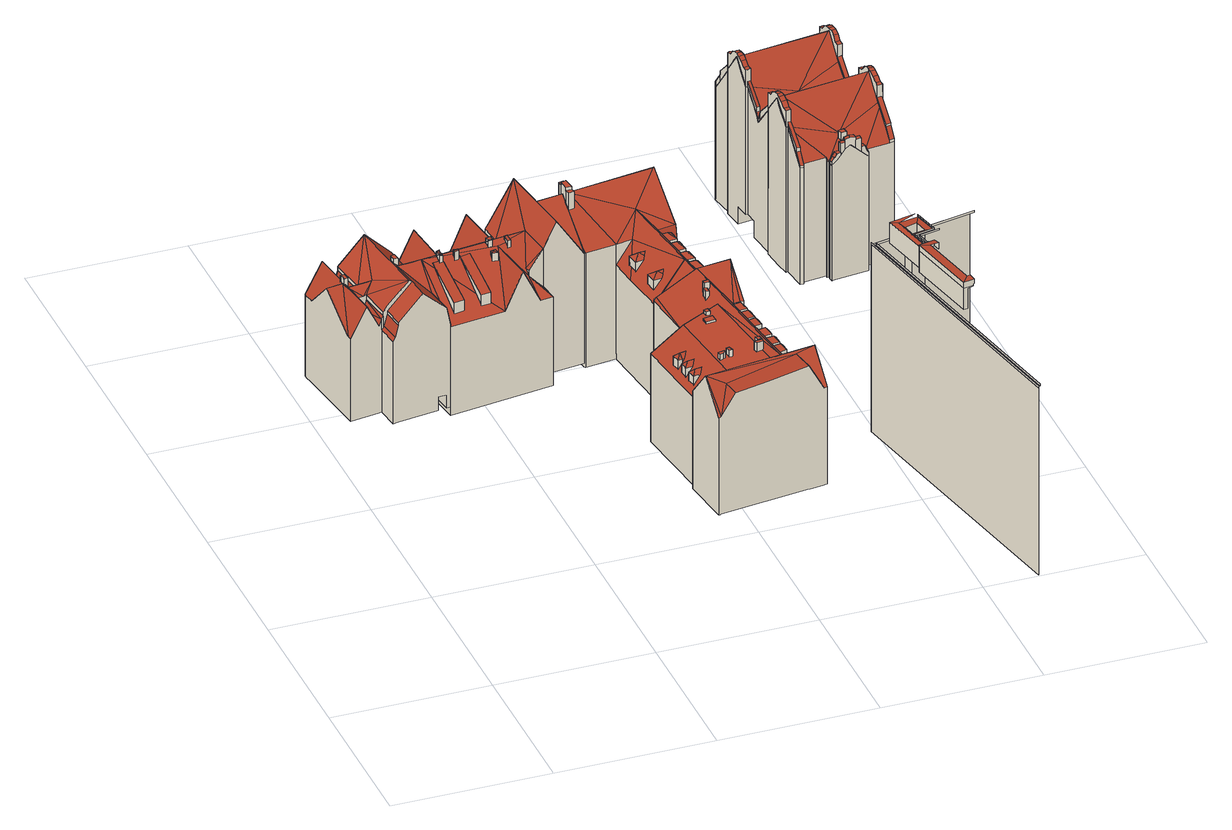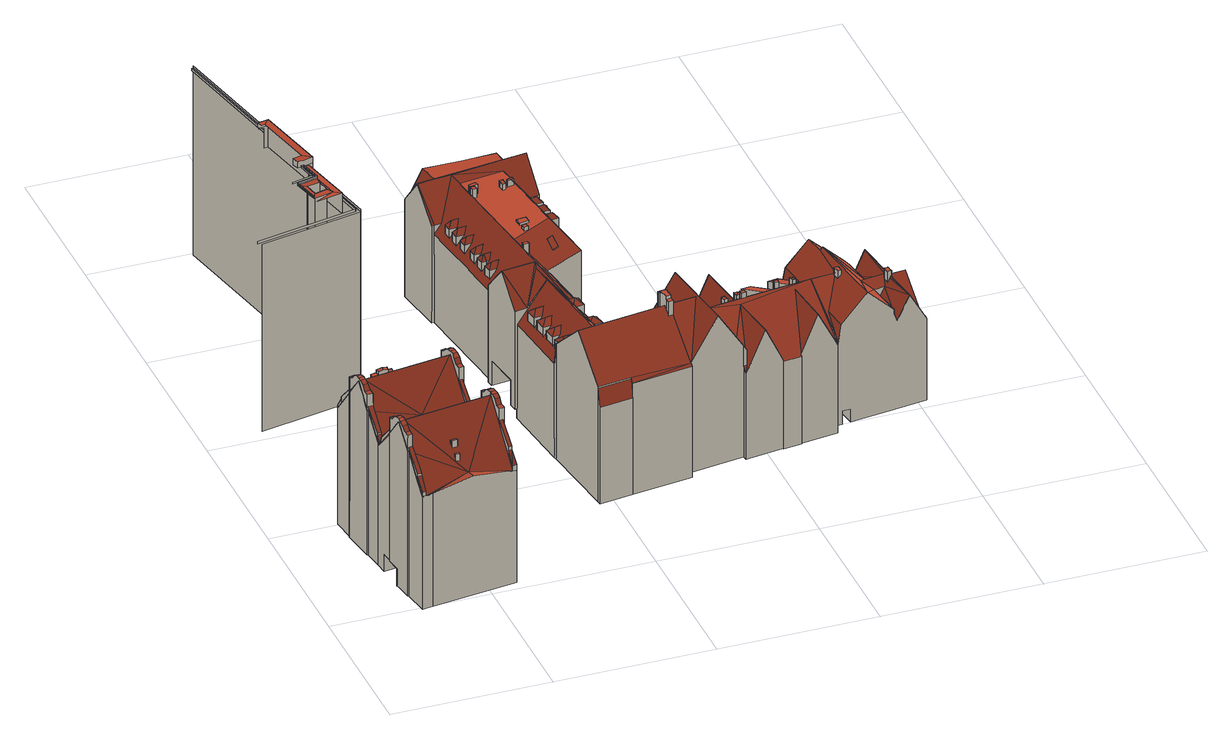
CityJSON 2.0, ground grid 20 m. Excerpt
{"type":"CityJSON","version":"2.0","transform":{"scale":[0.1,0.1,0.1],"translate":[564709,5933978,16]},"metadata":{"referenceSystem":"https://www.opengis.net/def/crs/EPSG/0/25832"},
"CityObjects":{
"building1":{"type":"Building","attributes":{"Grundfläche 2D":"132.407296","Grundhöhe NN":"20.664"},"children":["building1-1","building1-2"],"geometry":[{"type":"Solid","lod":"3","boundaries":[[[[0,1,2,3]],[[1,4,5,6,7,8]],[[1,8,2]],[[9,2,8,10,11]],[[11,10,12,13]],[[3,2,9]],[[14,7,6]],[[15,16,10,8,7,14]],[[15,17,18]],[[19,17,15]],[[20,21,22]],[[23,24,22,18,17,25,26]],[[22,21,18]],[[18,27,16]],[[21,27,18]],[[28,29,16,27,30]],[[18,16,15]],[[31,26,32]],[[26,33,32]],[[34,22,35,36,31,37,38]],[[35,22,24,23,26,31,36]],[[34,39,20,22]],[[39,40,20]],[[41,32,33,42]],[[38,37,31,43,44,45,46,47,48,34]],[[49,34,48,50,51]],[[52,34,49]],[[47,46,53,48]],[[51,50,48,53]],[[54,40,39]],[[55,56,54]],[[54,56,40]],[[57,58,59,60,61]],[[59,62,63,60]],[[27,21,20,40,56]],[[55,54,57,61]],[[12,10,16,29,28,30,55,61,60,63]],[[30,27,56,55]],[[41,42,17,19]],[[17,42,33,26,25]],[[63,62,13,12]],[[64,65,66,6,5,4,1,0,3,67,68]],[[66,69,70,71,72,73,74,75,43,31,32,41,19,15,14,6]],[[76,77,52,49,51,53,46,45,44,43,75,78]],[[79,57,54,39,34,52,77,80]],[[58,57,79,81]],[[11,13,62,59,58,81,82,83,84,85,86,67,3,9]],[[84,83,73,72]],[[86,85,71,70]],[[78,75,74,73,83,82,81,79,80,77,76]],[[65,64,68,67,86,70,69,66]],[[85,84,72,71]]]],"semantics":{"surfaces":[{"type":"RoofSurface"},{"type":"WallSurface"},{"type":"GroundSurface"},{"type":"OuterCeilingSurface"}],"values":[[0,0,0,0,0,0,0,0,0,0,0,0,0,0,0,0,0,0,0,0,0,0,0,0,0,0,0,0,0,0,0,0,0,0,1,1,1,1,1,1,1,1,1,1,1,1,1,1,1,2,2,3]]}}]},
"building1-1":{"type":"BuildingInstallation","parents":["building1"],"geometry":[{"type":"MultiSurface","lod":"3","boundaries":[[[87,88,89,90,91]],[[92,93,87,91]],[[89,88,87,93,94,95]],[[95,96,90,89]],[[90,96,92,91]]],"semantics":{"surfaces":[{"type":"RoofSurface"},{"type":"WallSurface"}],"values":[0,1,1,1,1]}}]},
"building1-2":{"type":"BuildingInstallation","parents":["building1"],"geometry":[{"type":"MultiSurface","lod":"3","boundaries":[[[97,98,99,100,101,102,103,104,105,106,107,108]],[[109,36,37,110,111,102,101,100,99]],[[50,112,106,105,104,103,102,111,47,48]],[[24,97,108,107,106,112,38,35]],[[99,98,97,24,23,109]]],"semantics":{"surfaces":[{"type":"RoofSurface"},{"type":"WallSurface"}],"values":[0,1,1,1,1]}}]},
"building2":{"type":"Building","attributes":{"Grundfläche 2D":"238.524463","Grundhöhe NN":"19.649"},"children":["building2-1","building2-2","building2-3","building2-4","building2-5","building2-6","building2-7"],"geometry":[{"type":"Solid","lod":"3","boundaries":[[[[113,114,115,116,117]],[[114,113,118,119]],[[120,118,113]],[[120,113,121,122]],[[123,119,118]],[[124,119,123]],[[125,126,116,115]],[[127,128,117,116,126]],[[129,130,131,132,133]],[[129,133,134]],[[135,132,131]],[[136,1,132,135,137,138,139,140,141]],[[142,143,144,145,146,1,147,148]],[[149,1,146,145,144,143,142,150,151]],[[118,1,149,151,150,152,153]],[[118,132,1]],[[154,155,156]],[[156,155,150]],[[152,150,155,123,118,153]],[[120,132,118]],[[120,133,132]],[[157,140,139]],[[141,140,157]],[[158,150,142]],[[156,150,158]],[[154,159,155]],[[155,124,123]],[[120,122,133]],[[119,124,155,159]],[[122,121,134,133]],[[114,119,159,160,161,115]],[[162,163,164,117,128,127,126,125,115,161,165]],[[166,134,121,113,117,164,167]],[[129,134,166,168]],[[169,135,131,130,129,168,170]],[[137,135,169,171]],[[138,137,171,172]],[[139,138,172,173]],[[141,157,139,173,174]],[[175,176,148,147,1,136,141,174,177]],[[154,156,158,142,148,176,178]],[[159,154,178,160]],[[169,170,168,166,167,164,163,162,165,161,160,178,176,175,177,174,173,172,171]]]],"semantics":{"surfaces":[{"type":"RoofSurface"},{"type":"WallSurface"},{"type":"GroundSurface"}],"values":[[0,0,0,0,0,0,0,0,0,0,0,0,0,0,0,0,0,0,0,0,0,0,0,0,0,0,1,1,1,1,1,1,1,1,1,1,1,1,1,1,1,1,2]]}}]},
"building2-1":{"type":"BuildingInstallation","parents":["building2"],"geometry":[{"type":"MultiSurface","lod":"3","boundaries":[[[179,180,181]],[[179,182,180]],[[179,181,183]],[[179,183,182]],[[181,180,184,185]],[[183,181,185,186]],[[182,183,186,187]],[[180,182,187,184]]],"semantics":{"surfaces":[{"type":"RoofSurface"},{"type":"WallSurface"}],"values":[0,0,0,0,1,1,1,1]}}]},
"building2-2":{"type":"BuildingInstallation","parents":["building2"],"geometry":[{"type":"MultiSurface","lod":"3","boundaries":[[[188,189,190]],[[191,190,192]],[[188,190,191]],[[193,192,194]],[[191,192,193]],[[195,194,192,190,189,196,149,197]],[[193,194,195,198]],[[199,151,200,188,191,193,198]],[[200,196,189,188]]],"semantics":{"surfaces":[{"type":"RoofSurface"},{"type":"WallSurface"}],"values":[0,0,0,0,0,1,1,1,1]}}]},
"building2-3":{"type":"BuildingInstallation","parents":["building2"],"geometry":[{"type":"MultiSurface","lod":"3","boundaries":[[[201,202,203,204]],[[204,203,205,206]],[[201,204,206,207]],[[202,201,207,208]],[[203,202,208,205]]],"semantics":{"surfaces":[{"type":"RoofSurface"},{"type":"WallSurface"}],"values":[0,1,1,1,1]}}]},
"building2-4":{"type":"BuildingInstallation","parents":["building2"],"geometry":[{"type":"MultiSurface","lod":"3","boundaries":[[[209,210,211,212,213,214]],[[215,216,212,211]],[[213,212,216,143,214]],[[215,211,210,144]]],"semantics":{"surfaces":[{"type":"RoofSurface"},{"type":"WallSurface"}],"values":[0,1,1,1]}}]},
"building2-5":{"type":"BuildingInstallation","parents":["building2"],"geometry":[{"type":"MultiSurface","lod":"3","boundaries":[[[217,218,219,220,221,222]],[[223,224,220,219]],[[225,222,221,220,224,152]],[[225,226,217,222]],[[219,218,217,226,153,223]]],"semantics":{"surfaces":[{"type":"RoofSurface"},{"type":"WallSurface"}],"values":[0,1,1,1,1]}}]},
"building2-6":{"type":"BuildingInstallation","parents":["building2"],"geometry":[{"type":"MultiSurface","lod":"3","boundaries":[[[199,198,195,197,227,228,229,230]],[[231,232,229,228]],[[233,199,230,229,232,145]],[[227,197,234]],[[146,231,228,227,234]]],"semantics":{"surfaces":[{"type":"RoofSurface"},{"type":"WallSurface"}],"values":[0,1,1,1,1]}}]},
"building2-7":{"type":"BuildingInstallation","parents":["building2"],"geometry":[{"type":"MultiSurface","lod":"3","boundaries":[[[235,236,237,238]],[[239,240,236,235]],[[240,241,237,236]],[[241,242,238,237]],[[242,239,235,238]]],"semantics":{"surfaces":[{"type":"RoofSurface"},{"type":"WallSurface"}],"values":[0,1,1,1,1]}}]},
"building3":{"type":"Building","attributes":{"Grundfläche 2D":"281.647790","Grundhöhe NN":"20.420"},"children":["building3-1","building3-2","building3-3","building3-4","building3-5","building3-6","building3-7","building3-8","building3-9","building3-10","building3-11","building3-12","building3-13","building3-14","building3-15","building3-16","building3-17","building3-18"],"geometry":[{"type":"Solid","lod":"3","boundaries":[[[[243,244,245,246,247]],[[248,245,244]],[[248,249,250,251]],[[251,252,248]],[[248,252,245]],[[253,254,245,252,255]],[[256,257,244]],[[244,258,248]],[[257,259,258,244]],[[248,258,260,261,262,263]],[[260,258,264]],[[265,266,267,268,269,270,271,272,258,259]],[[273,274,275]],[[273,272,271]],[[271,274,273]],[[276,273,277,278,279]],[[276,272,273]],[[276,280,272]],[[281,272,282]],[[272,280,282]],[[283,280,276]],[[282,280,283]],[[284,285,286,281]],[[286,287,288,258,272,281]],[[289,290,264,258,288,291,292]],[[287,293,294,288]],[[295,261,260,294,293,296]],[[255,252,251]],[[297,298,299,246,245,254]],[[264,290,289,292,291,288,294,260]],[[295,262,261]],[[259,257,265]],[[270,274,271]],[[256,244,243,300,301]],[[265,257,256,301,302]],[[270,269,268,267,266,265,302,303]],[[274,270,303,304,275]],[[304,305,306,307,308,309,277,273,275]],[[310,311,312,285,284,281,282,283,276,279,278,277,309,313]],[[285,312,314,315,316,317,318,287,286]],[[293,287,318,319]],[[295,296,293,319,320]],[[262,295,320,321,263]],[[249,248,263,321,322]],[[243,247,246,299,298,297,254,253,255,251,250,249,322,323,324,325,326,327,328,329,300]],[[306,305,317,316]],[[330,308,307,331]],[[331,332,333,330]],[[332,334,335,333]],[[334,336,337,335]],[[337,336,315,314]],[[318,317,305,304,303,302,301,300,329,328,327,326,325,324,323,322,321,320,319]],[[337,314,312,311,310,313,309,308,330,333,335]],[[307,306,316,315,336,334,332,331]]]],"semantics":{"surfaces":[{"type":"RoofSurface"},{"type":"WallSurface"},{"type":"GroundSurface"},{"type":"OuterCeilingSurface"}],"values":[[0,0,0,0,0,0,0,0,0,0,0,0,0,0,0,0,0,0,0,0,0,0,0,0,0,0,0,0,0,0,1,1,1,1,1,1,1,1,1,1,1,1,1,1,1,1,1,1,1,1,1,2,2,3]]}}]},
"building3-1":{"type":"BuildingInstallation","parents":["building3"],"geometry":[{"type":"MultiSurface","lod":"3","boundaries":[[[338,339,340,341,342,343,344]],[[345,346,342,341,347]],[[346,348,349,350,351,338,344,343,342]],[[351,352,339,338]],[[341,340,339,352,353,347]]],"semantics":{"surfaces":[{"type":"RoofSurface"},{"type":"WallSurface"}],"values":[0,1,1,1,1]}}]},
"building3-2":{"type":"BuildingInstallation","parents":["building3"],"geometry":[{"type":"MultiSurface","lod":"3","boundaries":[[[354,355,356]],[[355,354,357,358]],[[356,355,359]],[[360,359,355,358]],[[354,356,361,362]],[[362,363,354]],[[363,357,354]],[[359,360,364]],[[356,359,364,361]]],"semantics":{"surfaces":[{"type":"RoofSurface"},{"type":"WallSurface"}],"values":[0,0,0,0,1,1,1,1,1]}}]},
"building3-3":{"type":"BuildingInstallation","parents":["building3"],"geometry":[{"type":"MultiSurface","lod":"3","boundaries":[[[365,366,367,368]],[[367,366,369,370]],[[371,368,367,370]],[[369,366,372]],[[371,373,368]],[[373,374,372,366,365,368]]],"semantics":{"surfaces":[{"type":"RoofSurface"},{"type":"WallSurface"}],"values":[0,0,0,1,1,1]}}]},
"building3-4":{"type":"BuildingInstallation","parents":["building3"],"geometry":[{"type":"MultiSurface","lod":"3","boundaries":[[[375,376,377,378]],[[379,380,376,375]],[[380,381,377,376]],[[381,382,378,377]],[[382,379,375,378]]],"semantics":{"surfaces":[{"type":"RoofSurface"},{"type":"WallSurface"}],"values":[0,1,1,1,1]}}]},
"building3-5":{"type":"BuildingInstallation","parents":["building3"],"geometry":[{"type":"MultiSurface","lod":"3","boundaries":[[[383,384,385,386,387]],[[388,389,387,386,390]],[[391,390,386,385]],[[384,383,387,392,393]],[[391,394,390]],[[394,395,396,392,387,389,388,390]]],"semantics":{"surfaces":[{"type":"RoofSurface"},{"type":"WallSurface"}],"values":[0,0,0,1,1,1]}}]},
"building3-6":{"type":"BuildingInstallation","parents":["building3"],"geometry":[{"type":"MultiSurface","lod":"3","boundaries":[[[397,398,399]],[[398,400,401,402,399]],[[403,398,397]],[[400,398,403,404,405]],[[406,407,397,399]],[[407,408,403,397]],[[404,403,408]],[[402,406,399]]],"semantics":{"surfaces":[{"type":"RoofSurface"},{"type":"WallSurface"}],"values":[0,0,0,0,1,1,1,1]}}]},
"building3-7":{"type":"BuildingInstallation","parents":["building3"],"geometry":[{"type":"MultiSurface","lod":"3","boundaries":[[[409,410,411]],[[410,409,412,413]],[[414,411,410,413]],[[409,415,412]],[[414,416,411]],[[415,409,411,416]]],"semantics":{"surfaces":[{"type":"RoofSurface"},{"type":"WallSurface"}],"values":[0,0,0,1,1,1]}}]},
"building3-8":{"type":"BuildingInstallation","parents":["building3"],"geometry":[{"type":"MultiSurface","lod":"3","boundaries":[[[417,418,419]],[[418,417,420,421]],[[422,419,418,421]],[[417,423,420]],[[422,424,419]],[[417,419,424,423]]],"semantics":{"surfaces":[{"type":"RoofSurface"},{"type":"WallSurface"}],"values":[0,0,0,1,1,1]}}]},
"building3-9":{"type":"BuildingInstallation","parents":["building3"],"geometry":[{"type":"MultiSurface","lod":"3","boundaries":[[[425,426,427,428,429]],[[429,428,430]],[[431,430,428,427]],[[432,433,429,430]],[[433,426,425,429]],[[432,430,431]]],"semantics":{"surfaces":[{"type":"RoofSurface"},{"type":"WallSurface"}],"values":[0,0,0,1,1,1]}}]},
"building3-10":{"type":"BuildingInstallation","parents":["building3"],"geometry":[{"type":"MultiSurface","lod":"3","boundaries":[[[434,435,436,437]],[[438,439,440,437,436,441]],[[442,443,441,436,435]],[[444,445,435,434,437,446]],[[442,435,445]],[[447,446,437,440,439,448]]],"semantics":{"surfaces":[{"type":"RoofSurface"},{"type":"WallSurface"}],"values":[0,0,0,1,1,1]}}]},
"building3-11":{"type":"BuildingInstallation","parents":["building3"],"geometry":[{"type":"MultiSurface","lod":"3","boundaries":[[[449,450,451,452]],[[451,453,454,452]],[[455,456,457,458,453,451,450]],[[459,460,461,450,449,452]],[[461,462,463,457,456,455,450]],[[459,452,454]]],"semantics":{"surfaces":[{"type":"RoofSurface"},{"type":"WallSurface"}],"values":[0,0,0,1,1,1]}}]},
"building3-12":{"type":"BuildingInstallation","parents":["building3"],"geometry":[{"type":"MultiSurface","lod":"3","boundaries":[[[464,465,466,467,468,469]],[[470,471,467,466]],[[471,472,468,467]],[[472,473,469,468]],[[473,474,464,469]],[[474,475,465,464]],[[475,470,466,465]]],"semantics":{"surfaces":[{"type":"RoofSurface"},{"type":"WallSurface"}],"values":[0,1,1,1,1,1,1]}}]},
"building3-13":{"type":"BuildingInstallation","parents":["building3"],"geometry":[{"type":"MultiSurface","lod":"3","boundaries":[[[476,477,478,479,480]],[[481,482,483,478,477,476]],[[483,484,479,478]],[[484,485,480,479]],[[481,476,480,485]]],"semantics":{"surfaces":[{"type":"RoofSurface"},{"type":"WallSurface"}],"values":[0,1,1,1,1]}}]},
"building3-14":{"type":"BuildingInstallation","parents":["building3"],"geometry":[{"type":"MultiSurface","lod":"3","boundaries":[[[486,487,488,489,490]],[[491,492,487,486]],[[493,488,487,492,292]],[[493,494,489,488]],[[494,291,491,486,490,489]]],"semantics":{"surfaces":[{"type":"RoofSurface"},{"type":"WallSurface"}],"values":[0,1,1,1,1]}}]},
"building3-15":{"type":"BuildingInstallation","parents":["building3"],"geometry":[{"type":"MultiSurface","lod":"3","boundaries":[[[495,496,497,498]],[[498,497,499,500]],[[495,498,500,501]],[[496,495,501,502]],[[497,496,502,499]]],"semantics":{"surfaces":[{"type":"RoofSurface"},{"type":"WallSurface"}],"values":[0,1,1,1,1]}}]},
"building3-16":{"type":"BuildingInstallation","parents":["building3"],"geometry":[{"type":"MultiSurface","lod":"3","boundaries":[[[503,504,505,506]],[[289,507,504,503,508]],[[507,509,505,504]],[[509,290,510,506,505]],[[510,508,503,506]]],"semantics":{"surfaces":[{"type":"RoofSurface"},{"type":"WallSurface"}],"values":[0,1,1,1,1]}}]},
"building3-17":{"type":"BuildingInstallation","parents":["building3"],"geometry":[{"type":"MultiSurface","lod":"3","boundaries":[[[511,512,348,346,513]],[[345,514,513,346]],[[514,515,511,513]],[[515,516,512,511]],[[516,349,348,512]]],"semantics":{"surfaces":[{"type":"RoofSurface"},{"type":"WallSurface"}],"values":[0,1,1,1,1]}}]},
"building3-18":{"type":"BuildingInstallation","parents":["building3"],"geometry":[{"type":"MultiSurface","lod":"3","boundaries":[[[517,518,519,520]],[[520,519,521,522]],[[517,520,522,523]],[[518,517,523,524]],[[519,518,524,521]]],"semantics":{"surfaces":[{"type":"RoofSurface"},{"type":"WallSurface"}],"values":[0,1,1,1,1]}}]},
"building4":{"type":"Building","attributes":{"Grundfläche 2D":"208.394882","Grundhöhe NN":"19.052"},"children":["building4-1","building4-2","building4-3","building4-4","building4-5","building4-6","building4-7","building4-8"],"geometry":[{"type":"Solid","lod":"3","boundaries":[[[[525,526,527,528,529]],[[283,527,526,525,529,530,531,532]],[[533,527,283]],[[534,535,536,533,283,537,538,539,540]],[[535,534,540,541,536]],[[542,533,541]],[[533,536,541]],[[128,543,127,126,544,542,545,546,117]],[[544,533,542]],[[547,117,548]],[[126,549,550,551,552,553,554,544]],[[544,554,533]],[[533,554,527]],[[548,117,546]],[[555,556,557,558]],[[527,554,528]],[[558,557,559,560]],[[555,558,560,561]],[[531,530,529,528,562,563]],[[564,565,538,537,283,532,531,563,566]],[[540,539,538,565,567]],[[541,540,567,568]],[[542,541,568,559,557,545]],[[545,557,556,546]],[[546,556,555,548]],[[548,555,561,569,547]],[[570,571,572,573,553,552,551,550,549,126,127,543,128,117,547,569,574]],[[562,528,554,553,573]],[[568,567,565,564,566,563,562,573,572,571,570,574,569,561,560,559]]]],"semantics":{"surfaces":[{"type":"RoofSurface"},{"type":"WallSurface"},{"type":"GroundSurface"}],"values":[[0,0,0,0,0,0,0,0,0,0,0,0,0,0,0,1,1,1,1,1,1,1,1,1,1,1,1,1,2]]}}]},
"building4-1":{"type":"BuildingInstallation","parents":["building4"],"geometry":[{"type":"MultiSurface","lod":"3","boundaries":[[[575,576,577,578,579,580]],[[581,580,579,582]],[[582,579,578,583,584]],[[575,580,585,535]],[[582,584,586]],[[585,580,581,582,586,534]]],"semantics":{"surfaces":[{"type":"RoofSurface"},{"type":"WallSurface"}],"values":[0,0,0,1,1,1]}}]},
"building4-2":{"type":"BuildingInstallation","parents":["building4"],"geometry":[{"type":"MultiSurface","lod":"3","boundaries":[[[587,588,589,590,591]],[[127,126,549,592,589,588,593]],[[590,589,592,594]],[[595,591,590,594,596,544,597]],[[593,588,587,591,595,598]]],"semantics":{"surfaces":[{"type":"RoofSurface"},{"type":"WallSurface"}],"values":[0,1,1,1,1]}}]},
"building4-3":{"type":"BuildingInstallation","parents":["building4"],"geometry":[{"type":"MultiSurface","lod":"3","boundaries":[[[599,600,601]],[[601,600,602,603,604]],[[600,599,605,606]],[[600,607,608,602]],[[606,607,600]],[[525,609,599,601,610]],[[605,599,609]],[[610,601,604,603,526]]],"semantics":{"surfaces":[{"type":"RoofSurface"},{"type":"WallSurface"}],"values":[0,0,0,0,0,1,1,1]}}]},
"building4-4":{"type":"BuildingInstallation","parents":["building4"],"geometry":[{"type":"MultiSurface","lod":"3","boundaries":[[[611,612,613]],[[612,614,615,613]],[[612,611,616,617]],[[618,614,612]],[[617,618,612]],[[611,613,619,620]],[[616,611,620]],[[613,615,619]]],"semantics":{"surfaces":[{"type":"RoofSurface"},{"type":"WallSurface"}],"values":[0,0,0,0,0,1,1,1]}}]},
"building4-5":{"type":"BuildingInstallation","parents":["building4"],"geometry":[{"type":"MultiSurface","lod":"3","boundaries":[[[621,622,623,624,625,626]],[[626,625,627]],[[627,625,624,628,629]],[[626,630,621]],[[627,629,631,632]],[[632,630,626,627]]],"semantics":{"surfaces":[{"type":"RoofSurface"},{"type":"WallSurface"}],"values":[0,0,0,1,1,1]}}]},
"building4-6":{"type":"BuildingInstallation","parents":["building4"],"geometry":[{"type":"MultiSurface","lod":"3","boundaries":[[[633,634,635,636,637]],[[635,634,638]],[[638,634,633,639,640]],[[635,641,636]],[[640,642,638]],[[635,638,642,641]]],"semantics":{"surfaces":[{"type":"RoofSurface"},{"type":"WallSurface"}],"values":[0,0,0,1,1,1]}}]},
"building4-7":{"type":"BuildingInstallation","parents":["building4"],"geometry":[{"type":"MultiSurface","lod":"3","boundaries":[[[595,643,644,593,598]],[[645,646,594,592]],[[550,645,592,549]],[[550,647,646,645]],[[596,594,646,647]],[[595,597,648,643]],[[648,543,644,643]],[[543,127,593,644]]],"semantics":{"surfaces":[{"type":"RoofSurface"},{"type":"WallSurface"}],"values":[0,0,1,1,1,1,1,1]}}]},
"building4-8":{"type":"BuildingInstallation","parents":["building4"],"geometry":[{"type":"MultiSurface","lod":"3","boundaries":[[[649,650,651,652,653]],[[653,652,654]],[[654,652,651,655,656]],[[653,657,658,649]],[[654,656,659]],[[657,653,654,659]]],"semantics":{"surfaces":[{"type":"RoofSurface"},{"type":"WallSurface"}],"values":[0,0,0,1,1,1]}}]},
"building5":{"type":"Building","attributes":{"Grundfläche 2D":"1998.217395","Grundhöhe NN":"16.995"},"children":["building5-1"],"geometry":[{"type":"MultiSurface","lod":"3","boundaries":[[[660,661,662,663]],[[661,660,664,665]],[[666,667,668,669]],[[670,671,672,673]],[[674,675,676,673,672,677]],[[671,670,678,679,680,681,682]],[[683,684,682,681]],[[681,680,685,686,683]],[[687,685,680,679]],[[687,679,688,689]],[[686,685,690,691]],[[692,693,691,690]],[[694,695,696,697]],[[685,698,699,700,690]],[[685,687,701,699,698]],[[693,702,703,691]],[[703,704,686,691]],[[705,692,690,700]],[[706,707,694,697]],[[683,686,708]],[[701,687,689,709]],[[702,705,700,703]],[[710,704,703,700,699]],[[701,711,704,710,699]],[[711,701,709,712]],[[661,713,714,662]],[[669,715,716,666]]],"semantics":{"surfaces":[{"type":"WallSurface"},{"type":"RoofSurface"}],"values":[0,0,0,0,0,0,0,1,0,0,1,0,0,1,0,0,1,0,0,1,0,0,1,0,0,0,0]}}]},
"building5-1":{"type":"BuildingInstallation","parents":["building5"],"geometry":[{"type":"MultiSurface","lod":"3","boundaries":[[[717,718,719,720,721,722,723]],[[721,724,725,726,722]],[[724,727,728,729,725]],[[717,723,730,731]],[[696,695,688,679,678,670,721,720,719,718,717,731]],[[670,673,724,721]],[[676,732,733,728,727,724,673]]],"semantics":{"surfaces":[{"type":"RoofSurface"},{"type":"WallSurface"}],"values":[0,0,0,1,1,1,1]}}]},
"building6":{"type":"Building","attributes":{"Grundfläche 2D":"216.509175","Grundhöhe NN":"20.339"},"children":["building6-1","building6-2","building6-3","building6-4","building6-5","building6-6","building6-7","building6-8","building6-9","building6-10","building6-11","building6-12","building6-13","building6-14","building6-15","building6-16","building6-17","building6-18","building6-19","building6-20","building6-21","building6-22","building6-23","building6-24","building6-25","building6-26","building6-27","building6-28"],"geometry":[{"type":"Solid","lod":"3","boundaries":[[[[734,735,736,737,738,739]],[[740,741,742,735,743,744,745]],[[735,742,741,746,737,736]],[[741,747,748,749,750,751,752,753,754]],[[755,741,754,753,756,757]],[[753,758,759,760,761,757,756]],[[762,755,757]],[[763,737,746]],[[747,741,740]],[[740,745,764]],[[764,765,740]],[[766,740,765,767,768,769,770]],[[766,770,769,771,772]],[[771,773,772]],[[747,766,774,775,776,777]],[[747,777,778,779,748]],[[740,766,747]],[[780,781,782,773,783,784]],[[780,784,785,781]],[[786,787,788,789,790,785,784]],[[781,785,791,792,793,794,795,796]],[[797,781,796,795,798,775]],[[766,772,773,782,781]],[[781,797,775,774,766]],[[790,799,800,801,785]],[[802,803,804,801,805,806]],[[785,801,804,803]],[[807,808,809,810,811,803]],[[810,812,813,811]],[[813,791,811]],[[803,811,791,785]],[[814,815,792,791,813]],[[816,802,817,803,802,806]],[[818,819,803,817]],[[820,803,819]],[[821,822,823,808,807,803,820]],[[824,741,755,825,826,827,828,829,830,831,832,833,834,835]],[[746,741,824,835,834,833,836,837,838,839,840,841,842]],[[735,734,739,843,844]],[[743,735,844,845]],[[768,767,765,764,745,744,743,845,846]],[[769,768,846,847]],[[771,769,847,848]],[[849,850,851,784,783,773,771,848]],[[851,852,786,784]],[[787,786,852,853,854,855,856,857,858,859,800,799,790,789,788]],[[801,800,859,860]],[[806,805,801,860,861]],[[862,819,818,817,802,816,806,861,863]],[[864,808,823,822,821,820,819,862,865]],[[810,809,808,864,866]],[[812,810,866,867]],[[778,777,868,869]],[[813,812,867,870,871,872,873,794,793,792,815,814]],[[873,874,795,794]],[[775,798,795,874,875,876,868,777,776]],[[877,878,879,752,751,750,749,748,779,778,869,880]],[[753,752,879,881]],[[759,758,753,881,882]],[[760,759,882,883]],[[761,760,883,884]],[[757,761,884,885]],[[762,757,885,886]],[[755,762,886,887]],[[825,755,887,888]],[[826,825,888,889]],[[827,826,889,890]],[[891,892,893,840,839,838,837,836,833,832,831,830,829,828,827,890,894]],[[841,840,893,895]],[[842,841,895,896]],[[746,842,896,897]],[[763,746,897,898]],[[737,763,898,899]],[[739,738,737,899,900,843]],[[872,871,857,856]],[[876,875,850,849]],[[887,886,885,884,883,882,881,879,878,877,880,869,868,876,849,848,847,846,845,844,843,900,899,898,897,896,895,893,892,891,894,890,889,888]],[[866,864,865,862,863,861,860,859,858,857,871,870,867]],[[854,853,852,851,850,875,874,873,872,856,855]]]],"semantics":{"surfaces":[{"type":"RoofSurface"},{"type":"WallSurface"},{"type":"GroundSurface"},{"type":"OuterCeilingSurface"}],"values":[[0,0,0,0,0,0,0,0,0,0,0,0,0,0,0,0,0,0,0,0,0,0,0,0,0,0,0,0,0,0,0,0,0,0,0,0,0,0,1,1,1,1,1,1,1,1,1,1,1,1,1,1,1,1,1,1,1,1,1,1,1,1,1,1,1,1,1,1,1,1,1,1,1,1,1,1,2,2,3]]}}]},
"building6-1":{"type":"BuildingInstallation","parents":["building6"],"geometry":[{"type":"MultiSurface","lod":"3","boundaries":[[[901,902,903,904,905]],[[903,906,907,904]],[[906,908,909,907]],[[908,910,911,909]],[[910,912,913,911]],[[913,912,914,915,916]],[[916,915,914,917,918,919]],[[902,901,905,920,921,922]],[[903,902,922,923,924,740,908,906]],[[925,926,927,928,929,917,914,912,910,908,740]],[[929,930,735,743,919,918,917]],[[767,768,920,905,904,907,909,911,913,916,919,743,744,745,764,765]],[[769,931,923,922,921,920,768]]],"semantics":{"surfaces":[{"type":"RoofSurface"},{"type":"WallSurface"}],"values":[0,0,0,0,0,0,0,0,1,1,1,1,1]}}]},
"building6-2":{"type":"BuildingInstallation","parents":["building6"],"geometry":[{"type":"MultiSurface","lod":"3","boundaries":[[[932,933,934,935]],[[933,936,937,934]],[[937,936,938,939,940,941]],[[942,825,826,939,938,936,933,932]],[[826,827,940,939]],[[937,941,940,827,828,829,830,831,935,934]]],"semantics":{"surfaces":[{"type":"RoofSurface"},{"type":"WallSurface"}],"values":[0,0,0,1,1,1]}}]},
"building6-3":{"type":"BuildingInstallation","parents":["building6"],"geometry":[{"type":"MultiSurface","lod":"3","boundaries":[[[943,944,945,946]],[[837,947,943,946,836]],[[947,948,944,943]],[[949,945,944,948,950]]],"semantics":{"surfaces":[{"type":"RoofSurface"},{"type":"WallSurface"}],"values":[0,1,1,1]}}]},
"building6-4":{"type":"BuildingInstallation","parents":["building6"],"geometry":[{"type":"MultiSurface","lod":"3","boundaries":[[[951,952,953,954,955]],[[956,780,957,958,952,951,955]],[[958,959,953,952]],[[784,954,953,959,783]]],"semantics":{"surfaces":[{"type":"RoofSurface"},{"type":"WallSurface"}],"values":[0,1,1,1]}}]},
"building6-5":{"type":"BuildingInstallation","parents":["building6"],"geometry":[{"type":"MultiSurface","lod":"3","boundaries":[[[960,961,962,963,964]],[[810,964,963,965,809]],[[966,967,962,961,960,968,969]],[[967,965,963,962]]],"semantics":{"surfaces":[{"type":"RoofSurface"},{"type":"WallSurface"}],"values":[0,1,1,1]}}]},
"building6-6":{"type":"BuildingInstallation","parents":["building6"],"geometry":[{"type":"MultiSurface","lod":"3","boundaries":[[[970,971,972,973]],[[973,972,974,738]],[[970,973,738,739]],[[739,734,971,970]]],"semantics":{"surfaces":[{"type":"RoofSurface"},{"type":"WallSurface"}],"values":[0,1,1,1]}}]},
"building6-7":{"type":"BuildingInstallation","parents":["building6"],"geometry":[{"type":"MultiSurface","lod":"3","boundaries":[[[975,976,977,978,979]],[[977,980,981,978]],[[980,982,983,981]],[[982,984,985,983]],[[984,986,987,985]],[[986,988,989,987]],[[988,990,991,989]],[[991,990,992,993,994]],[[751,752,992,990,988,986,984,982,980,977,976,778,779,748,749,750]],[[753,995,996,994,993,992,752]],[[997,998,979,978,981,983,985,987,989,991,994,996,999,747,1000,1001]],[[998,1002,777,778,976,975,979]]],"semantics":{"surfaces":[{"type":"RoofSurface"},{"type":"WallSurface"}],"values":[0,0,0,0,0,0,0,0,1,1,1,1]}}]},
"building6-8":{"type":"BuildingInstallation","parents":["building6"],"geometry":[{"type":"MultiSurface","lod":"3","boundaries":[[[1003,1004,1005,1006,1007]],[[798,1008,1003,1007,795]],[[1008,1009,1004,1003]],[[796,1010,1006,1005,1004,1009,1011]]],"semantics":{"surfaces":[{"type":"RoofSurface"},{"type":"WallSurface"}],"values":[0,1,1,1]}}]},
"building6-9":{"type":"BuildingInstallation","parents":["building6"],"geometry":[{"type":"MultiSurface","lod":"3","boundaries":[[[1012,1013,1014,1015]],[[1013,1016,1017,1014]],[[1016,1018,1019,1017]],[[1018,1020,1021,1019]],[[1022,1023,1024,1025,1026]],[[1024,1012,1015,1025]],[[1020,1027,1028,1021]],[[1028,1027,1029,1030,1031]],[[1029,1027,1020,1018,1016,1013,1012,1024,1023,1032,1033,785,956,955]],[[955,954,784,786,1031,1030,1029]],[[786,787,788,789,790,799,800,1026,1025,1015,1014,1017,1019,1021,1028,1031]],[[801,1034,1032,1023,1022,1026,800]]],"semantics":{"surfaces":[{"type":"RoofSurface"},{"type":"WallSurface"}],"values":[0,0,0,0,0,0,0,0,1,1,1,1]}}]},
"building6-10":{"type":"BuildingInstallation","parents":["building6"],"geometry":[{"type":"MultiSurface","lod":"3","boundaries":[[[930,929,1035,1036]],[[929,928,742,736,974,972,1035]],[[972,971,1036,1035]],[[735,930,1036,971,734]]],"semantics":{"surfaces":[{"type":"RoofSurface"},{"type":"WallSurface"}],"values":[0,1,1,1]}}]},
"building6-11":{"type":"BuildingInstallation","parents":["building6"],"geometry":[{"type":"MultiSurface","lod":"3","boundaries":[[[1037,1038,1039,1040]],[[1040,1039,1041,1042]],[[1037,1040,1042,1043]],[[1038,1037,1043,1044]],[[1039,1038,1044,1041]]],"semantics":{"surfaces":[{"type":"RoofSurface"},{"type":"WallSurface"}],"values":[0,1,1,1,1]}}]},
"building6-12":{"type":"BuildingInstallation","parents":["building6"],"geometry":[{"type":"MultiSurface","lod":"3","boundaries":[[[1045,1046,1047,1048]],[[1049,1046,1045,1050]],[[946,945,1048,1047]],[[1048,945,949,834,1051,1052,1050,1045]],[[1052,1053,1049,1050]],[[1053,832,833,836,946,1047,1046,1049]]],"semantics":{"surfaces":[{"type":"RoofSurface"},{"type":"WallSurface"}],"values":[0,0,1,1,1,1]}}]},
"building6-13":{"type":"BuildingInstallation","parents":["building6"],"geometry":[{"type":"MultiSurface","lod":"3","boundaries":[[[998,1054,1055,1056,1002]],[[777,1002,1056,1057,776]],[[1058,1059,1055,1054,998,997,1060]],[[1059,1057,1056,1055]]],"semantics":{"surfaces":[{"type":"RoofSurface"},{"type":"WallSurface"}],"values":[0,1,1,1]}}]},
"building6-14":{"type":"BuildingInstallation","parents":["building6"],"geometry":[{"type":"MultiSurface","lod":"3","boundaries":[[[1061,1062,1063,1064,1065]],[[771,773,1062,1061]],[[1066,772,1067,1065,1064,1063]]],"semantics":{"surfaces":[{"type":"RoofSurface"},{"type":"WallSurface"}],"values":[0,1,1]}}]},
"building6-15":{"type":"BuildingInstallation","parents":["building6"],"geometry":[{"type":"MultiSurface","lod":"3","boundaries":[[[1068,1069,1070,1071,1072]],[[1070,1073,1074,1071]],[[1073,1075,1076,1074]],[[1075,1077,1078,1076]],[[1077,1079,1080,1081]],[[1081,1078,1077]],[[1079,1082,1083,1080]],[[1082,1084,1085,1083]],[[1085,1084,1086,1087,1088]],[[1082,1079,1077,1075,1073,1070,1069,812,813,814,815,792,793,794,1086,1084]],[[795,1007,1006,1088,1087,1086,794]],[[1083,1085,1088,1006,1010,791,1081,1080]],[[791,811,1078,1081]],[[811,1089,968,960,1072,1071,1074,1076,1078]],[[960,964,810,812,1069,1068,1072]]],"semantics":{"surfaces":[{"type":"RoofSurface"},{"type":"WallSurface"}],"values":[0,0,0,0,0,0,0,0,0,1,1,1,1,1,1]}}]},
"building6-16":{"type":"BuildingInstallation","parents":["building6"],"geometry":[{"type":"MultiSurface","lod":"3","boundaries":[[[1090,1053,1052,1091]],[[942,932,1091,1052,1051]],[[932,935,1090,1091]],[[832,1053,1090,935,831]]],"semantics":{"surfaces":[{"type":"RoofSurface"},{"type":"WallSurface"}],"values":[0,1,1,1]}}]},
"building6-17":{"type":"BuildingInstallation","parents":["building6"],"geometry":[{"type":"MultiSurface","lod":"3","boundaries":[[[1092,1093,1094,1095,1096]],[[758,759,1092,1096]],[[759,760,1093,1092]],[[760,761,1097,1095,1094,1093]]],"semantics":{"surfaces":[{"type":"RoofSurface"},{"type":"WallSurface"}],"values":[0,1,1,1]}}]},
"building6-18":{"type":"BuildingInstallation","parents":["building6"],"geometry":[{"type":"MultiSurface","lod":"3","boundaries":[[[996,995,1098,1099,1100]],[[758,1096,1098,995,753]],[[1096,1095,1099,1098]],[[756,754,999,996,1100,1099,1095,1097]]],"semantics":{"surfaces":[{"type":"RoofSurface"},{"type":"WallSurface"}],"values":[0,1,1,1]}}]},
"building6-19":{"type":"BuildingInstallation","parents":["building6"],"geometry":[{"type":"MultiSurface","lod":"3","boundaries":[[[1034,1101,1102,1103,1032]],[[1104,1105,804,1106,1032,1103,1102]],[[1106,1033,1032]],[[805,1107,1101,1034,801]],[[1107,1104,1102,1101]]],"semantics":{"surfaces":[{"type":"RoofSurface"},{"type":"WallSurface"}],"values":[0,1,1,1,1]}}]},
"building6-20":{"type":"BuildingInstallation","parents":["building6"],"geometry":[{"type":"MultiSurface","lod":"3","boundaries":[[[1108,1109,1057,1059,1110,1111]],[[1111,1110,1059,1058,774,1112]],[[1057,1109,775,776]]],"semantics":{"surfaces":[{"type":"RoofSurface"},{"type":"WallSurface"}],"values":[0,1,1]}}]},
"building6-21":{"type":"BuildingInstallation","parents":["building6"],"geometry":[{"type":"MultiSurface","lod":"3","boundaries":[[[948,947,1113,1114]],[[1114,1113,1115,1116]],[[1115,1117,1118,1119,1116]],[[1115,1113,1120,1117]],[[837,838,839,840,1117,1120,1113,947]],[[840,841,1118,1117]],[[841,842,1121,1122,950,948,1114,1116,1119,1118]]],"semantics":{"surfaces":[{"type":"RoofSurface"},{"type":"WallSurface"}],"values":[0,0,0,1,1,1,1]}}]},
"building6-22":{"type":"BuildingInstallation","parents":["building6"],"geometry":[{"type":"MultiSurface","lod":"3","boundaries":[[[1123,1124,1125,1104,1107,1126]],[[805,806,1126,1107]],[[806,816,802,1124,1123,1126]],[[802,1105,1104,1125,1124]]],"semantics":{"surfaces":[{"type":"RoofSurface"},{"type":"WallSurface"}],"values":[0,1,1,1]}}]},
"building6-23":{"type":"BuildingInstallation","parents":["building6"],"geometry":[{"type":"MultiSurface","lod":"3","boundaries":[[[1127,1128,1129,1130,1131,1132]],[[1133,1130,1129,1128,1134,835]],[[1133,1135,1131,1130]],[[1136,1127,1132,1131,1135,824]],[[1136,1134,1128,1127]]],"semantics":{"surfaces":[{"type":"RoofSurface"},{"type":"WallSurface"}],"values":[0,1,1,1,1]}}]},
"building6-24":{"type":"BuildingInstallation","parents":["building6"],"geometry":[{"type":"MultiSurface","lod":"3","boundaries":[[[1008,1109,1108,1111,1137,1009]],[[1112,797,1011,1009,1137,1111]],[[798,775,1109,1008]]],"semantics":{"surfaces":[{"type":"RoofSurface"},{"type":"WallSurface"}],"values":[0,1,1]}}]},
"building6-25":{"type":"BuildingInstallation","parents":["building6"],"geometry":[{"type":"MultiSurface","lod":"3","boundaries":[[[1138,965,967]],[[1139,1140,965,1138]],[[823,1139,1138,967,966,807]],[[1140,1139,823,808]],[[808,809,965,1140]]],"semantics":{"surfaces":[{"type":"RoofSurface"},{"type":"WallSurface"}],"values":[0,0,1,1,1]}}]},
"building6-26":{"type":"BuildingInstallation","parents":["building6"],"geometry":[{"type":"MultiSurface","lod":"3","boundaries":[[[1141,1142,1143,1144]],[[1145,1146,1141,1144]],[[1146,1147,1142,1141]],[[1147,1148,1143,1142]],[[1148,1145,1144,1143]]],"semantics":{"surfaces":[{"type":"RoofSurface"},{"type":"WallSurface"}],"values":[0,1,1,1,1]}}]},
"building6-27":{"type":"BuildingInstallation","parents":["building6"],"geometry":[{"type":"MultiSurface","lod":"3","boundaries":[[[958,1149,1063,1062,959]],[[1063,1149,958,957,782,1066]],[[773,783,959,1062]]],"semantics":{"surfaces":[{"type":"RoofSurface"},{"type":"WallSurface"}],"values":[0,1,1]}}]},
"building6-28":{"type":"BuildingInstallation","parents":["building6"],"geometry":[{"type":"MultiSurface","lod":"3","boundaries":[[[931,1150,1151,1152,923]],[[923,1152,1151,1067,770,924]],[[771,1061,1150,931,769]],[[1061,1065,1067,1151,1150]]],"semantics":{"surfaces":[{"type":"RoofSurface"},{"type":"WallSurface"}],"values":[0,1,1,1]}}]}
},
"vertices":[
[141,523,161],[132,588,208],[132,553,183],[142,519,158],[123,648,163],[123,653,159],[123,655,158],[123,623,182],[101,585,208],[137,518,183],[103,541,213],[107,514,212],[71,537,182],[75,509,182],[119,654,182],[85,649,216],[99,540,216],[58,597,183],[71,588,193],[51,645,183],[47,573,183],[56,575,183],[40,584,193],[42,589,189],[42,588,189],[54,597,183],[44,596,183],[60,576,183],[67,536,184],[71,537,189],[66,536,183],[31,642,196],[47,644,166],[54,597,166],[45,533,196],[40,588,193],[38,596,194],[37,596,196],[38,588,196],[61,535,164],[56,575,164],[51,645,177],[58,597,177],[9,639,158],[9,634,158],[11,626,158],[11,623,158],[37,592,194],[37,591,195],[24,532,158],[37,590,194],[23,536,158],[24,530,158],[16,588,195],[64,536,173],[66,536,177],[60,576,177],[64,536,159],[68,508,158],[71,509,163],[67,536,163],[66,536,161],[75,509,178],[71,537,178],[123,648,47],[123,653,47],[123,655,47],[142,519,47],[132,588,47],[119,654,47],[118,654,47],[118,654,65],[107,653,65],[107,653,47],[51,645,47],[9,639,47],[11,626,47],[24,530,47],[9,634,47],[64,536,47],[61,535,47],[68,508,47],[75,509,47],[126,517,47],[126,517,65],[137,518,65],[137,518,47],
[98,587,217],[101,587,217],[103,587,217],[102,596,217],[97,595,217],[97,595,211],[98,587,211],[101,587,209],[103,587,207],[102,596,207],
[42,588,203],[42,589,203],[41,597,203],[38,596,203],[37,596,203],[36,596,203],[37,592,203],[37,591,203],[37,590,203],[37,587,203],[38,588,203],[40,588,203],[41,597,189],[37,596,195],[36,596,194],[37,587,194],
[275,669,238],[289,565,238],[324,569,185],[283,618,236],[310,674,185],[265,605,208],[271,562,208],[241,637,181],[242,664,187],[238,664,181],[252,568,182],[253,559,183],[324,570,186],[317,622,236],[317,626,233],[310,673,186],[241,670,152],[237,669,160],[216,666,204],[224,605,204],[238,664,160],[242,664,160],[193,663,156],[123,648,160],[193,664,155],[170,661,155],[170,660,157],[154,597,204],[123,653,156],[212,528,156],[198,539,165],[184,549,174],[159,568,191],[144,579,200],[142,519,156],[142,518,156],[151,589,207],[227,592,203],[155,589,207],[238,595,204],[241,597,205],[274,537,156],[253,559,176],[258,535,156],[148,656,204],[235,531,203],[271,562,156],[271,562,36],[324,569,36],[317,626,36],[310,673,36],[310,674,36],[324,570,36],[242,664,36],[275,669,36],[241,670,36],[193,663,36],[237,669,36],[193,664,36],[170,661,36],[170,660,36],[123,653,36],[132,588,36],[142,518,36],[123,648,36],[274,537,36],
[218,581,205],[221,585,204],[215,584,204],[222,578,204],[215,578,204],[221,585,198],[215,584,198],[215,578,193],[222,578,193],
[155,591,214],[151,590,214],[151,589,213],[155,589,213],[152,584,213],[156,582,212],[152,582,212],[152,582,203],[151,590,208],[152,584,204],[156,582,203],[156,585,204],[155,591,208],
[215,592,214],[220,592,214],[220,598,214],[214,597,214],[220,598,207],[214,597,207],[215,592,204],[220,592,204],
[186,589,204],[178,588,204],[186,536,179],[198,537,179],[198,539,180],[191,589,204],[186,536,164],[198,537,164],
[242,590,209],[241,597,210],[241,599,211],[237,598,211],[238,595,210],[238,589,209],[241,599,206],[237,598,206],[238,589,200],[242,590,200],
[144,583,204],[151,531,179],[164,533,179],[157,582,203],[151,531,164],[164,533,164],[157,582,202],[144,583,203],
[171,588,213],[171,583,213],[176,584,213],[176,588,213],[171,588,205],[171,583,201],[176,584,201],[176,588,205],
[491,219,176],[487,250,215],[463,245,211],[487,218,176],[490,219,176],[347,232,215],[351,200,176],[353,200,176],[355,201,176],[370,226,203],[415,209,206],[468,216,211],[373,203,203],[482,283,176],[479,283,176],[444,245,214],[470,282,176],[380,244,205],[355,266,176],[347,265,176],[343,264,176],[436,252,205],[479,283,164],[476,310,164],[475,317,164],[469,360,164],[466,389,164],[461,424,164],[452,423,176],[418,452,214],[461,457,214],[461,424,176],[465,424,176],[441,487,177],[456,489,176],[454,488,176],[453,488,176],[419,456,208],[378,478,168],[384,479,169],[415,483,208],[376,478,166],[375,477,164],[383,413,164],[385,402,164],[419,386,205],[433,280,205],[433,276,205],[432,287,205],[432,281,205],[333,374,164],[366,357,205],[347,265,164],[342,299,164],[469,216,209],[483,218,183],[485,218,178],[491,219,44],[482,283,44],[479,283,44],[461,424,44],[465,424,44],[464,432,44],[464,432,78],[458,478,78],[458,478,44],[456,489,44],[453,488,44],[378,478,44],[375,477,44],[454,488,44],[376,468,44],[376,468,78],[382,422,78],[382,422,44],[385,402,44],[333,374,44],[347,265,44],[343,264,44],[351,200,44],[353,200,44],[355,201,44],[468,216,44],[469,216,44],[485,218,44],[487,218,44],[490,219,44],[448,477,44],[448,477,78],[448,481,78],[448,481,44],[381,472,78],[381,472,44],[381,469,78],[381,469,44],
[420,414,218],[420,419,218],[419,419,218],[413,418,218],[414,414,218],[416,414,218],[419,414,218],[414,414,202],[414,414,211],[413,418,203],[416,414,211],[416,414,205],[419,414,209],[420,414,210],[420,419,211],[419,419,209],
[454,388,184],[455,382,191],[460,388,184],[450,387,184],[446,381,191],[461,377,184],[452,376,184],[460,388,172],[454,388,179],[454,388,180],[461,377,172],
[466,341,184],[465,347,184],[460,340,191],[466,335,184],[456,345,184],[451,339,191],[457,334,184],[465,347,172],[466,335,172],[466,341,172],
[395,283,213],[391,282,213],[392,275,214],[396,275,214],[395,283,205],[391,282,205],[392,275,205],[396,275,205],
[452,407,184],[448,406,184],[443,399,191],[452,401,191],[457,407,184],[458,399,184],[458,401,184],[459,396,184],[449,395,184],[457,407,172],[452,407,178],[459,396,172],[458,399,172],[458,401,172],
[346,319,184],[350,325,190],[344,330,184],[358,326,190],[354,330,185],[353,331,184],[351,320,184],[354,320,184],[356,323,187],[344,330,172],[346,319,172],[351,320,179],
[470,309,184],[465,302,191],[471,298,184],[460,308,184],[456,301,191],[462,296,184],[470,309,172],[471,298,172],
[468,327,184],[463,320,191],[469,316,184],[458,326,184],[453,319,191],[459,315,184],[468,327,172],[469,316,172],
[456,370,184],[453,369,184],[448,362,191],[457,364,191],[462,370,184],[463,359,184],[454,358,184],[463,359,172],[462,370,172],
[348,305,184],[348,300,184],[353,306,190],[347,311,184],[358,310,186],[356,312,184],[352,311,184],[361,307,190],[357,301,184],[358,302,185],[348,305,172],[348,300,172],[347,311,172],[347,311,173],[352,311,179],
[350,286,184],[351,281,184],[355,287,190],[349,292,184],[363,288,190],[358,293,184],[356,282,184],[357,282,184],[359,282,184],[361,284,186],[349,292,172],[350,286,172],[351,281,172],[356,282,179],[357,282,181],
[387,275,213],[387,278,213],[379,277,213],[380,272,213],[384,273,213],[384,274,213],[379,277,205],[380,272,205],[384,273,205],[384,274,205],[387,275,205],[387,278,205],
[375,376,190],[374,377,188],[371,383,178],[363,379,179],[367,371,190],[375,376,189],[374,377,187],[371,383,177],[363,379,178],[367,371,189],
[428,287,217],[429,281,217],[434,281,217],[433,287,217],[432,287,217],[428,287,205],[429,281,205],[434,281,206],[433,287,206],
[403,367,210],[402,373,210],[397,372,210],[398,367,210],[397,372,205],[398,367,205],[403,367,205],[402,373,205],
[434,280,217],[424,279,217],[425,274,217],[434,276,217],[424,279,205],[434,280,206],[425,274,205],[434,276,206],
[412,406,211],[416,406,211],[412,414,211],[412,414,200],[412,406,199],[416,406,204],
[404,351,208],[403,360,208],[391,358,208],[392,350,208],[391,358,205],[392,350,205],[404,351,205],[403,360,205],
[374,549,168],[375,552,171],[385,575,187],[364,572,159],[368,536,159],[374,492,159],[376,478,159],[378,478,161],[400,604,208],[435,582,169],[432,583,172],[419,583,188],[453,488,160],[454,488,159],[452,501,159],[443,582,159],[442,586,188],[435,639,236],[316,632,227],[324,623,236],[429,688,187],[386,682,187],[310,677,182],[386,687,182],[318,613,228],[319,607,222],[324,570,190],[324,569,189],[325,567,187],[364,572,187],[386,687,162],[386,682,185],[429,688,185],[428,693,162],[429,688,31],[428,693,31],[386,687,31],[364,572,31],[376,478,31],[453,488,31],[454,488,31],[378,478,31],[443,582,31],[442,586,31],[310,677,31],[310,673,31],[324,570,31],[324,569,31],[325,567,31],[310,674,31],
[425,582,181],[423,578,184],[422,576,185],[420,573,188],[428,574,188],[435,583,181],[435,582,181],[437,567,181],[426,567,181],[427,566,181],[435,583,172],[437,567,169],
[321,626,250],[317,626,250],[318,613,250],[325,613,250],[323,627,250],[318,613,246],[317,626,246],[325,613,246],[323,627,246],[325,613,228],[323,627,233],[321,626,246],
[375,537,181],[382,545,188],[373,552,181],[386,550,184],[383,553,181],[375,552,181],[385,538,181],[388,542,184],[390,546,188],[388,548,185],[375,537,168],[373,552,168],
[381,493,181],[388,501,188],[379,508,181],[391,508,182],[389,510,181],[391,494,181],[394,498,184],[396,502,188],[379,508,168],[381,493,168],
[428,560,181],[427,559,181],[424,552,187],[423,551,188],[431,552,188],[437,561,181],[439,545,181],[426,548,185],[430,544,181],[437,561,168],[435,545,174],[439,545,168],
[428,506,188],[437,507,188],[443,516,181],[433,515,181],[430,510,185],[445,500,181],[431,503,185],[435,499,181],[443,516,168],[445,500,168],
[322,633,246],[316,632,246],[319,607,246],[326,608,246],[326,608,222],[322,633,227],
[430,537,181],[428,532,185],[426,528,188],[434,529,188],[440,538,181],[442,522,181],[429,525,185],[432,521,181],[440,538,168],[437,538,172],[442,522,168],
[669,2,264],[596,356,264],[596,356,10],[669,2,10],[669,2,267],[596,356,267],[601,353,267],[672,6,267],[672,6,264],[601,353,264],[627,282,293],[627,282,264],[647,189,264],[647,189,293],[652,190,291],[659,191,292],[659,191,293],[652,190,264],[632,283,293],[639,285,293],[639,285,292],[632,283,292],[632,283,264],[617,352,292],[617,352,264],[633,313,292],[626,347,292],[633,313,293],[639,285,295],[633,313,295],[633,321,291],[630,337,291],[633,321,10],[630,337,10],[638,310,295],[643,285,295],[643,285,293],[638,310,293],[637,314,292],[659,319,292],[649,324,291],[659,319,293],[646,341,10],[646,341,291],[651,352,292],[649,324,10],[664,316,293],[664,316,295],[650,359,292],[659,319,295],[652,348,292],[651,352,293],[651,352,295],[726,382,264],[726,382,10],[730,379,264],[730,379,267],
[647,286,301],[643,285,301],[639,285,301],[632,283,301],[627,282,301],[638,276,302],[649,278,302],[647,189,301],[654,199,302],[654,202,302],[659,191,301],[661,192,301],[659,200,302],[649,278,293],[647,286,293],[659,191,295],[661,192,295],
[731,655,212],[728,677,240],[723,671,234],[695,641,201],[726,645,201],[732,646,201],[719,698,268],[668,655,221],[722,675,238],[729,677,240],[728,682,247],[726,699,268],[693,639,199],[608,683,268],[602,682,268],[602,677,261],[603,671,253],[604,666,247],[605,660,240],[607,661,240],[611,660,239],[647,634,200],[611,658,236],[645,637,204],[610,639,212],[611,630,201],[615,630,201],[615,633,204],[645,633,200],[695,640,199],[725,704,261],[724,709,254],[658,725,222],[724,714,247],[723,720,239],[722,720,239],[716,721,237],[719,743,210],[714,744,208],[718,746,206],[602,730,208],[597,731,206],[598,727,212],[601,704,240],[599,704,240],[600,698,248],[710,773,238],[655,754,222],[714,746,208],[718,752,214],[715,774,240],[707,795,268],[716,774,240],[715,780,247],[715,785,253],[714,791,261],[713,796,268],[595,780,268],[589,780,268],[590,768,253],[592,758,239],[594,758,239],[598,758,238],[602,732,208],[597,736,213],[711,812,248],[710,818,240],[709,818,240],[700,850,196],[641,833,205],[704,819,237],[706,840,210],[704,851,195],[588,834,196],[583,834,195],[585,824,209],[588,802,239],[595,781,268],[586,801,239],[587,795,248],[587,790,254],[588,785,261],[702,850,196],[696,850,196],[696,850,197],[691,849,197],[639,842,205],[592,835,197],[590,835,196],[588,835,196],[669,651,221],[648,630,200],[647,630,199],[648,624,199],[648,625,200],[651,625,202],[654,625,205],[659,626,209],[665,627,216],[671,627,221],[671,633,221],[670,645,221],[678,628,215],[685,629,208],[690,630,203],[693,630,200],[695,631,198],[695,636,198],[693,636,199],[732,646,43],[728,677,43],[729,677,43],[723,720,43],[722,720,43],[719,743,43],[717,759,43],[717,759,66],[715,774,66],[716,774,66],[715,780,66],[715,785,66],[714,791,66],[714,793,66],[714,793,43],[713,796,43],[710,818,43],[709,818,43],[704,851,43],[691,849,43],[700,850,43],[583,834,43],[590,835,43],[588,802,43],[586,801,43],[601,704,43],[599,704,43],[587,790,43],[589,776,43],[589,776,66],[592,758,66],[594,758,66],[596,742,66],[596,742,43],[603,671,43],[604,666,43],[605,660,43],[602,677,43],[607,661,43],[611,630,43],[615,630,43],[615,633,43],[645,637,43],[645,633,43],[647,634,43],[648,630,43],[647,630,43],[648,624,43],[690,630,43],[693,630,43],[695,631,43],[648,625,43],[695,636,43],[693,636,43],[693,639,43],[695,640,43],[695,641,43],[726,645,43],
[723,714,262],[717,713,262],[718,708,268],[724,709,268],[724,714,262],[719,703,271],[725,704,271],[719,698,272],[726,699,272],[720,693,271],[726,693,271],[721,686,268],[727,687,268],[722,681,262],[727,682,262],[728,682,262],[722,676,261],[728,677,261],[729,677,261],[723,720,261],[722,720,261],[716,720,261],[716,720,245],[716,720,239],[720,693,261],[721,686,253],[722,681,247],[722,676,240],[722,676,245],[728,677,245],[722,720,245],
[658,631,214],[653,631,214],[654,625,214],[659,626,214],[650,630,209],[651,625,209],[648,630,205],[647,630,204],[648,624,204],[648,625,205],[658,631,209],
[685,629,226],[685,635,226],[677,634,226],[678,628,226],[685,629,214],[685,635,214],[677,634,215],[685,635,208],
[710,773,244],[713,752,221],[718,752,221],[715,774,245],[710,773,245],[710,773,240],[713,752,214],[713,752,219],[718,752,219],
[592,802,246],[592,804,244],[589,825,223],[585,824,223],[588,802,246],[585,824,218],[589,825,209],[589,825,218],[592,802,239],[592,804,237],
[732,646,205],[731,655,218],[725,654,218],[726,645,205],[725,654,212],
[601,704,262],[599,704,262],[600,698,263],[606,698,263],[605,705,262],[600,693,269],[607,694,269],[601,688,272],[607,688,272],[602,682,273],[608,683,273],[602,677,272],[609,678,272],[603,671,269],[610,672,269],[604,666,263],[610,666,263],[605,660,262],[607,661,262],[611,661,262],[607,661,246],[611,661,246],[605,705,240],[605,705,246],[611,661,240],[607,688,261],[606,698,248],[601,704,246],
[597,736,223],[601,737,223],[598,758,245],[598,759,246],[594,758,246],[597,736,217],[601,737,217],[598,759,239],[601,737,213],
[706,806,268],[706,801,271],[713,801,271],[712,807,268],[707,795,272],[713,796,272],[708,790,271],[714,791,271],[709,784,268],[715,785,268],[709,818,261],[704,817,261],[705,811,262],[711,812,262],[710,818,261],[709,779,262],[715,780,262],[710,773,261],[715,774,261],[716,774,261],[704,817,245],[704,817,240],[709,818,245],
[725,654,221],[731,655,221],
[649,822,227],[654,822,227],[654,825,227],[649,825,227],[654,825,218],[649,825,217],[649,822,221],[654,822,222],
[671,633,231],[671,627,231],[678,628,230],[677,634,230],[665,627,230],[665,632,230],[665,632,215],[665,632,226],[665,627,226],
[605,706,245],[602,727,223],[598,727,223],[598,727,222],[602,727,211],[602,727,222],[605,706,238],
[719,743,219],[718,746,210],[714,745,210],[714,744,213],[714,742,219],[714,745,208],[714,742,210],
[588,802,262],[586,801,262],[587,795,263],[593,796,263],[592,802,262],[587,790,269],[593,791,269],[588,785,272],[594,786,272],[589,780,273],[595,781,273],[589,774,272],[596,775,272],[595,780,273],[590,768,269],[596,769,269],[591,763,263],[597,764,263],[592,758,262],[594,758,262],[598,759,262],[594,786,261],
[659,626,226],[658,631,226],
[611,630,204],[615,630,204],[615,633,209],[614,639,218],[610,639,218],[614,639,212],
[610,639,223],[614,639,223],[611,660,245],
[706,840,221],[701,840,221],[704,819,243],[701,840,218],[701,840,209],[704,817,239],[706,840,218],
[601,731,210],[597,731,210],[602,730,213],[602,731,210],[602,731,208],
[690,630,214],[689,635,214],[693,630,209],[693,636,209],[695,631,204],[695,636,204],[693,636,208],[693,630,207],[693,636,200],[689,635,203],
[702,850,202],[700,850,202],[700,850,203],[704,851,202],
[665,651,228],[666,644,228],[670,645,228],[673,645,228],[672,652,228],[669,651,228],[673,645,218],[666,644,218],[672,652,218],[665,651,218],
[602,732,211],
[588,834,204],[588,835,203],[583,834,203],
[649,812,240],[656,813,240],[655,816,240],[648,815,240],[648,815,230],[649,812,235],[656,813,235],[655,816,230],
[714,746,212],
[719,743,221],[714,742,221],[716,721,244]
]}
